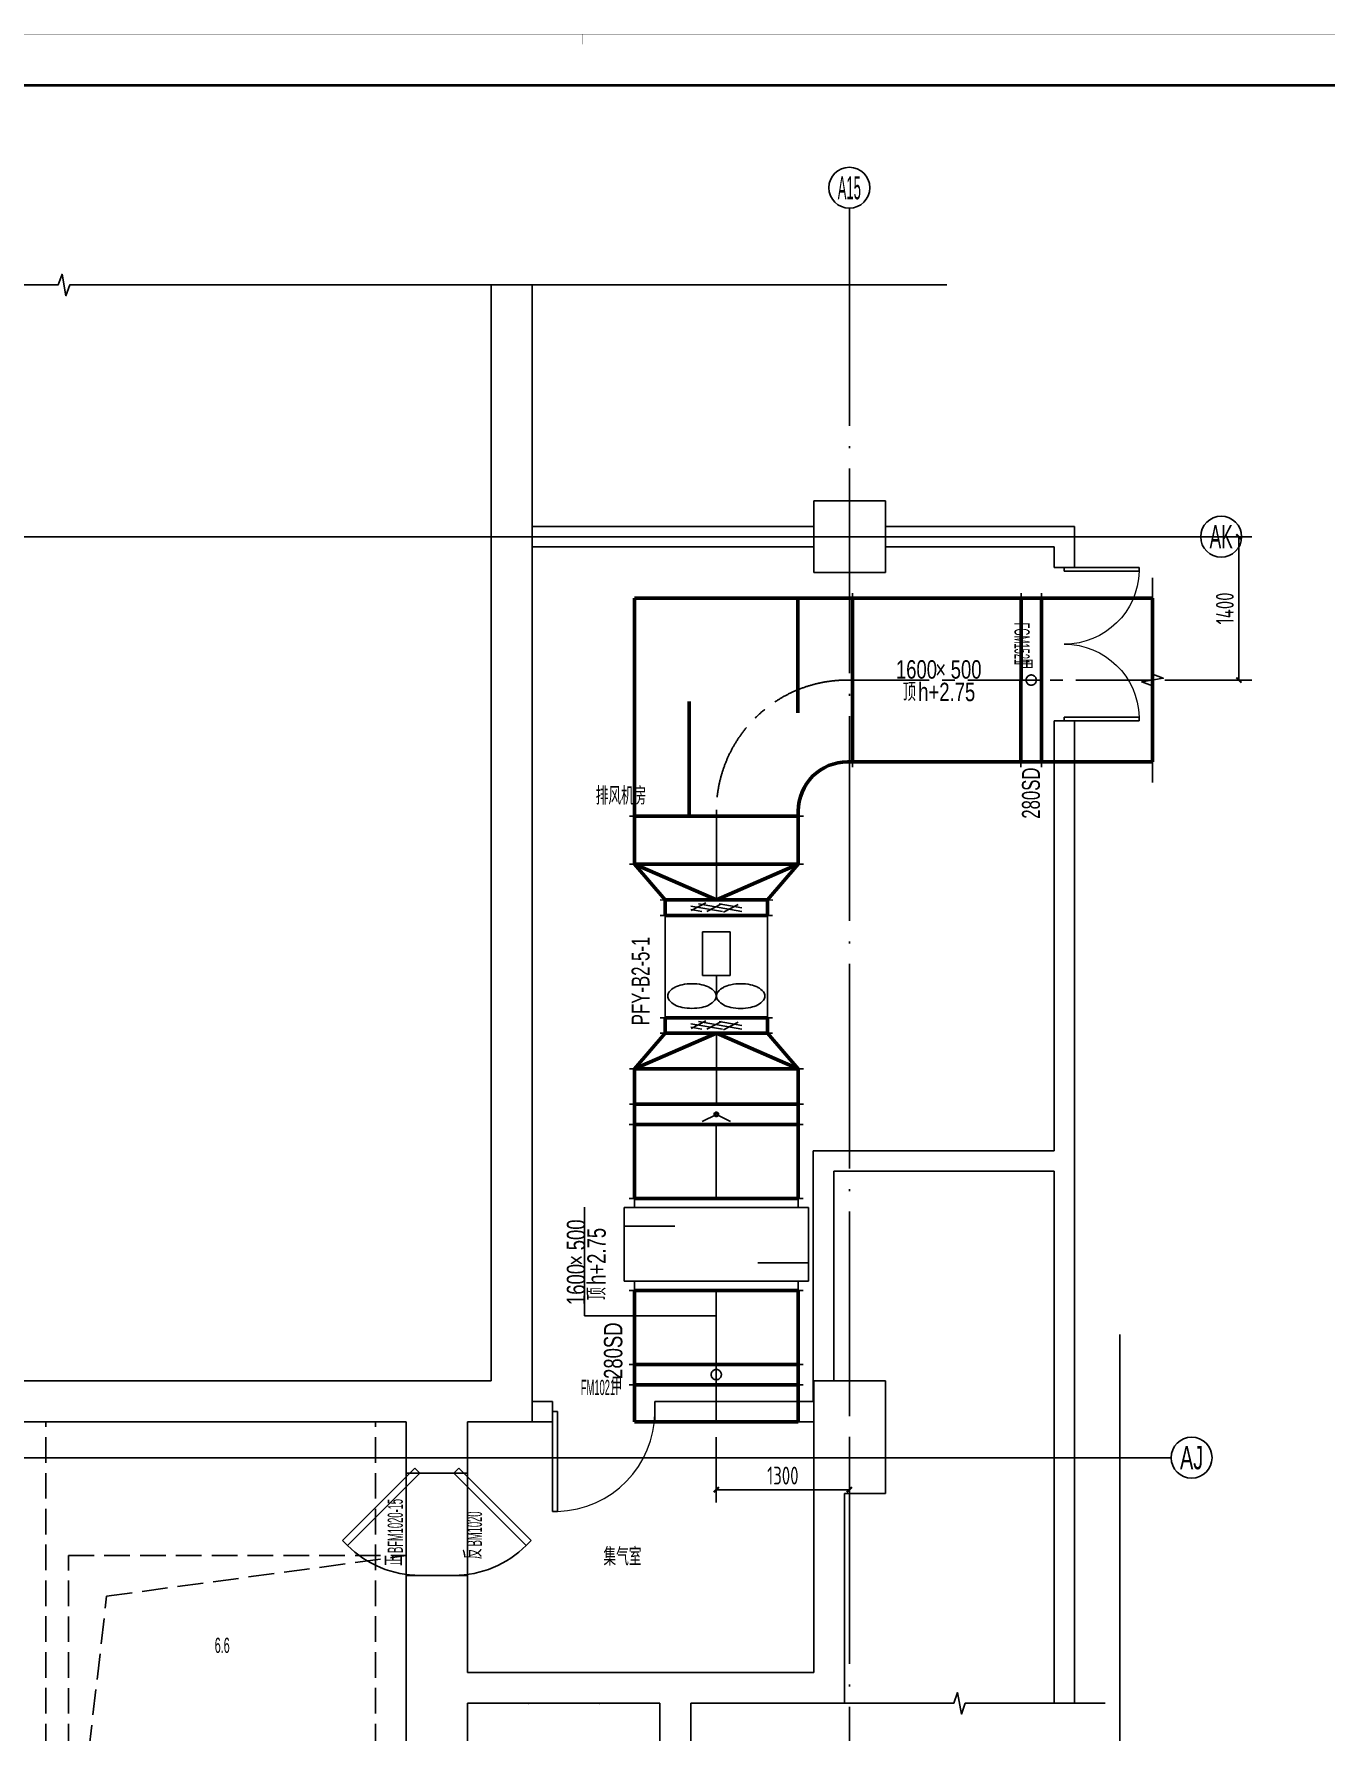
# Model space of a CAD drawing. Extents: x 49167 to 115333, y -222111 to -53947.
# Drawn here: x 80054 to 92669, y -188730 to -172146 of the extents above; entities that cross this region are included whole.
import ezdxf
from ezdxf.enums import TextEntityAlignment as Align

# ---------------------------------------------------------------- set-up
doc = ezdxf.new("R2010")
doc.units = 0
doc.header["$LTSCALE"] = 1000
doc.header["$MEASUREMENT"] = 0
for name, pattern in [('CENTER2', [1.125, 0.75, -0.125, 0.125, -0.125]), ('DASH', [0.35, 0.25, -0.1]), ('DOTE', [2.42, 2, -0.2, 0.02, -0.2])]:
    doc.linetypes.add(name, pattern=pattern)
for name, color, linetype, plot in [('00-风量计算', 6, 'Continuous', False), ('04-不打印_辅助线', 165, 'Continuous', False), ('结构索引2', 1, 'Continuous', False)]:
    doc.layers.add(name, color=color, linetype=linetype, plot=plot)
for name, color, linetype in [('01-标注_符号', 200, 'Continuous'), ('01-标注_轴线坐标', 132, 'Continuous'), ('02-TEXT_房间', 7, 'Continuous'), ('02-TEXT_轴号', 7, 'Continuous'), ('A-C_门', 150, 'Continuous'), ('A-TECH_结构', 21, 'Continuous'), ('A_AXIS-轴线', 1, 'DOTE'), ('A_STR-砌块墙', 121, 'Continuous'), ('A_STR-砼墙', 51, 'Continuous'), ('A_STR-砼柱', 51, 'Continuous'), ('AXIS_TEXT', 7, 'Continuous'), ('DIM_SYMB', 3, 'Continuous'), ('DOOR_FIRE', 220, 'Continuous'), ('DOOR_FIRE_TEXT', 7, 'Continuous'), ('DUCT-排烟中心线', 5, 'CENTER2'), ('DUCT-排烟标注', 3, 'Continuous'), ('DUCT-排烟法兰', 4, 'Continuous'), ('DUCT-排烟管设备', 7, 'Continuous'), ('DUCT-排烟阀门', 7, 'Continuous'), ('DUCT-送风标注', 3, 'Continuous'), ('TH_DIM', 3, 'Continuous'), ('看线', 241, 'Continuous')]:
    doc.layers.add(name, color=color, linetype=linetype)
doc.layers.add('DUCT-排烟管', color=2, linetype='Continuous', lineweight=50)
doc.layers.add('DUCT-排烟管端线', color=4, linetype='Continuous', lineweight=50)
doc.styles.add('_TCH_AXIS', font='')
doc.styles.add('_TCH_DIM_T3', font='ROS1', dxfattribs={"width": 0.8, "bigfont": 'JD'})
doc.styles.add('_TCH_SPACE', font='ros.shx', dxfattribs={"width": 0.75, "height": 5, "bigfont": 'jd.shx'})
doc.styles.add('_TCH_WINDOW', font='ros.shx', dxfattribs={"width": 0.65, "height": 3.5, "bigfont": 'jd.shx'})
doc.styles.add('COMPLEX', font='COMPLEX')
doc.styles.add('HZF', font='ros.shx', dxfattribs={"width": 0.75, "bigfont": 'jd.shx'})
doc.styles.get('_TCH_AXIS').set_extended_font_data('FZXiHei I-Z08S')
doc.dimstyles.new('_TCH_ARCH&&50', dxfattribs={"dimtxt": 175, "dimasz": 50, "dimexe": 125, "dimexo": 150, "dimgap": 50, "dimtad": 1, "dimdec": 0, "dimzin": 0, "dimdsep": 46, "dimtxsty": '_TCH_DIM_T3', "dimblk": 'ARCHTICK', "dimcen": 0.09, "dimazin": 2, "dimtfac": 1, "dimtdec": 0, "dimtix": 1, "dimtmove": 2, "dimatfit": 3, "dimfxl": 0, "dimtolj": 1, "dimtzin": 0, "dimarcsym": 0})

# ---------------------------------------------------------------- blocks, each defined once
blk = doc.blocks.new('图框-A1')
for points, const_width in [([(0, 0), (841, 0), (841, 594), (0, 594)], 0.05), ([(766, 584), (25, 584), (25, 10), (766, 10)], 0.5)]:
    blk.add_lwpolyline(points, close=True, dxfattribs=dict(const_width=const_width))
at = {"const_width": 0.05}
blk.add_lwpolyline([(420.5, 594), (420.5, 592)], dxfattribs=at)
blk = doc.blocks.new('$0$$DorLib2D$00000001')
at = {"ltscale": 0.5}
for p, q in [((0.45, 0.975), (0.5, 0.975)), ((0.45, 0), (0.45, 0.975)), ((0.5, 0), (0.5, 0.975)), ((0.5, 0), (0.45, 0))]:
    blk.add_line(p, q, dxfattribs=at)
at = {"lineweight": 13, "ltscale": 0.5}
blk.add_arc((0.475, 0), 0.975, 91.4693, 180, dxfattribs=at)
blk = doc.blocks.new('$DorLib2D$00000077')
for p, q in [((-0.207, 0.874), (-0.16, 0.921)), ((0.5, 0.167), (-0.207, 0.874)), ((0.547, 0.214), (-0.16, 0.921)), ((0.5, 0.167), (0.547, 0.214)), ((0.5, -0.167), (-0.207, -0.874)), ((0.547, -0.214), (-0.16, -0.921)), ((0.5, -0.167), (0.547, -0.214)), ((-0.207, -0.874), (-0.16, -0.921))]:
    blk.add_line(p, q)
for centre, start, end in [((0.5, 0.167), 135, 180), ((0.5, -0.167), 180, 225)]:
    blk.add_arc(centre, 1, start, end)
blk = doc.blocks.new('_AXISO')
blk.add_circle((0, 0), 0.5)
at = {"layer": 'AXIS_TEXT', "style": 'COMPLEX', "width": 1.041667}
blk.add_attdef('A', text='', height=0.56, dxfattribs=at).set_placement((-0.25, -0.28), (0.25, -0.28), align=Align.FIT)
blk = doc.blocks.new('$DorLib2D$00000002')
for p, q in [((-0.5, 0), (-0.5, 0.4875)), ((-0.475, 0.4875), (-0.5, 0.4875)), ((-0.475, 0), (-0.475, 0.4875)), ((0.475, 0), (0.475, 0.4875)), ((0.475, 0.4875), (0.5, 0.4875)), ((0.5, 0), (0.5, 0.4875)), ((-0.5, 0), (-0.475, 0)), ((0.5, 0), (0.475, 0))]:
    blk.add_line(p, q)
at = {"lineweight": 13}
for centre, start, end in [((-0.4875, 0), 0, 88.53072), ((0.4875, 0), 91.46928, 180)]:
    blk.add_arc(centre, 0.4875, start, end, dxfattribs=at)
blk = doc.blocks.new('67#')
at = {"layer": '01-标注_符号'}
blk.add_lwpolyline([(-16300, 2460), (-7730, 2460), (-7691, 2565), (-7654, 2355), (-7617, 2460), (953, 2460)], dxfattribs=at)
at = {"layer": '01-标注_轴线坐标'}
for p, q in [((0, 2710), (0, 3210)), ((2933, 0), (3433, 0)), ((2644, -9000), (3144, -9000))]:
    blk.add_line(p, q, dxfattribs=at)
at = {"layer": 'A-C_门'}
blk.add_line((-4330, -11650), (-4330, -13147), dxfattribs=at)
at = {"layer": 'A-TECH_结构', "linetype": 'DASH'}
for points in [[(-7256, -10354), (-4330, -9957), (-4330, -13600), (-7630, -13600)], [(-7629, -9957), (-4329, -9957), (-4329, -13601), (-7629, -13601)]]:
    blk.add_lwpolyline(points, close=True, dxfattribs=at)
at = {"layer": 'A_AXIS-轴线'}
blk.add_line((0, -20695), (0, 2710), dxfattribs=at)
at = {"layer": 'A_STR-砌块墙'}
for p, q in [((-3100, 100), (-347, 100)), ((-3100, 100), (-3100, -100)), ((353, 100), (2200, 100)), ((2200, -300), (2200, 100)), ((-3100, -100), (-347, -100)), ((353, -100), (2000, -100)), ((2000, -100), (2000, -300)), ((2000, -300), (2200, -300)), ((2200, -1800), (2000, -1800)), ((2000, -1800), (2000, -6000)), ((2200, -6100), (2200, -1800)), ((-353, -8450), (-353, -6000)), ((-353, -6000), (2000, -6000)), ((2200, -11400), (2200, -6100)), ((-153, -8250), (-153, -6200)), ((-153, -6200), (2000, -6200)), ((2000, -11400), (2000, -6200)), ((-2900, -8450), (-3100, -8450)), ((-3100, -8450), (-3100, -8650)), ((-2900, -8650), (-2900, -8450)), ((-353, -8450), (-1900, -8450)), ((-1900, -8450), (-1900, -8650)), ((-3100, -8650), (-2900, -8650)), ((-1900, -8650), (-347, -8650)), ((2000, -11400), (2200, -11400))]:
    blk.add_line(p, q, dxfattribs=at)
at = {"layer": 'A_STR-砼墙'}
for p, q in [((-3500, -8250), (-3500, 2460)), ((-3500, 2460), (-3100, 2460)), ((-3100, -8650), (-3100, 2460)), ((-12750, -8250), (-4180, -8250)), ((-4180, -8250), (-3500, -8250)), ((-12600, -8650), (-4330, -8650)), ((-4330, -8650), (-4330, -9150)), ((-3730, -8650), (-3100, -8650)), ((-3730, -9150), (-3730, -8650)), ((-4330, -9150), (-3730, -9150)), ((-347, -11100), (-347, -9350)), ((-47, -11400), (-47, -9350)), ((-3730, -10150), (-4330, -10150)), ((-4330, -10150), (-4330, -11000)), ((-3730, -11100), (-3730, -10150)), ((-4330, -11000), (-4330, -12026)), ((-3730, -11100), (-1700, -11100)), ((-1700, -11100), (-347, -11100)), ((-3730, -11400), (-3730, -12026)), ((-3730, -11400), (-1850, -11400)), ((-1850, -13600), (-1850, -11400)), ((-1550, -13600), (-1550, -11400)), ((-1550, -11400), (-47, -11400))]:
    blk.add_line(p, q, dxfattribs=at)
at = {"layer": 'A_STR-砼墙', "linetype": 'DASH'}
for p, q in [((-7849, -13600), (-7849, -8650)), ((-4630, -13600), (-4630, -8650))]:
    blk.add_line(p, q, dxfattribs=at)
at = {"layer": 'A_STR-砼柱'}
for p, q in [((353, 350), (-347, 350)), ((-347, 350), (-347, -350)), ((353, -350), (353, 350)), ((-347, -350), (353, -350)), ((353, -8250), (-347, -8250)), ((-347, -8250), (-347, -9350)), ((353, -9350), (353, -8250)), ((-347, -9350), (-347, -9350)), ((-47, -9350), (353, -9350))]:
    blk.add_line(p, q, dxfattribs=at)
at = {"layer": 'DIM_SYMB'}
blk.add_lwpolyline([(-347, -11400), (1020, -11400), (1058, -11295), (1096, -11505), (1133, -11400), (2500, -11400)], dxfattribs=at)
at = {"layer": 'DOOR_FIRE'}
for p, q in [((-4330, -10150, 200), (-4330, -9150, 200)), ((-3730, -10150, 200), (-3730, -9150, 200))]:
    blk.add_line(p, q, dxfattribs=at)
at = {"layer": '看线'}
blk.add_line((2644, -18600), (2644, -7796), dxfattribs=at)
at = {"layer": '结构索引2'}
for p, q in [((-16300, 0), (2933, 0)), ((-22511, -9000), (2644, -9000))]:
    blk.add_line(p, q, dxfattribs=at)
at = {"layer": '01-标注_轴线坐标'}
ref = blk.add_blockref('_AXISO', (0, 3410), dxfattribs=dict(at, xscale=400, yscale=400, zscale=400))
ref.add_attrib('A', 'A15', dxfattribs={"layer": '02-TEXT_轴号', "height": 226.3, "style": '_TCH_AXIS', "width": 0.403846}).set_placement((-113, 3297), (113, 3297), align=Align.FIT)
ref = blk.add_blockref('_AXISO', (3633, 0), dxfattribs=dict(at, xscale=400, yscale=400, zscale=400))
ref.add_attrib('A', 'AK', dxfattribs={"layer": '02-TEXT_轴号', "height": 226.3, "style": '_TCH_AXIS', "width": 0.583333}).set_placement((3520, -113), (3746, -113), align=Align.FIT)
ref = blk.add_blockref('_AXISO', (3344, -9000), dxfattribs=dict(at, xscale=400, yscale=400, zscale=400))
ref.add_attrib('A', 'AJ', dxfattribs={"layer": '02-TEXT_轴号', "height": 226.3, "style": '_TCH_AXIS', "width": 0.65625}).set_placement((3231, -9113), (3457, -9113), align=Align.FIT)
at = {"layer": 'DOOR_FIRE'}
for name, p, xscale, yscale, zscale, rotation in [('$DorLib2D$00000002', (2100, -1050), 1500, -1500, 200, 89.99998372774188), ('$0$$DorLib2D$00000001', (-2400, -8550), -1000, -1000, 200, 359.9998860215088), ('$DorLib2D$00000077', (-4030, -9650), 1000, -1000, 600, 89.99988868911639)]:
    blk.add_blockref(name, p, dxfattribs=dict(at, xscale=xscale, yscale=yscale, zscale=zscale, rotation=rotation))
at = {"layer": '02-TEXT_房间', "style": '_TCH_SPACE', "width": 0.75}
for s, p in [('排风机房', (-2478, -2619)), ('集气室', (-2402, -10054))]:
    blk.add_text(s, height=173.6, rotation=359.9999, dxfattribs=at).set_placement(p)
at = {"layer": '04-不打印_辅助线', "style": '_TCH_SPACE', "width": 0.529412}
blk.add_text('6.6', height=148.7, rotation=359.9999, dxfattribs=at).set_placement((-6200, -10908))
at = {"layer": 'DOOR_FIRE_TEXT', "style": '_TCH_WINDOW'}
for s, height, rotation, width, p in [('FGM1521', 148.8, 270, 0.458824, (1613, -840)), ('甲', 174, 270, 0.65, (1613, -1188)), ('FM1021', 148.8, 359.9999, 0.458824, (-2623, -8388)), ('甲', 174, 359.9999, 0.65, (-2326, -8388)), ('BFM1020-15', 148.7, 89.9999, 0.458824, (-4362, -9931)), ('BM1020', 148.8, 89.9999, 0.458824, (-3589, -9866)), ('反', 174, 89.9999, 0.65, (-3589, -9992)), ('正', 174, 89.9999, 0.65, (-4362, -10057))]:
    blk.add_text(s, height=height, rotation=rotation, dxfattribs=dict(at, width=width)).set_placement(p)
blk = doc.blocks.new('_ArchTick')
at = {"color": 0, "linetype": 'ByBlock', "const_width": 0.4}
blk.add_lwpolyline([(-0.5, -0.5), (0.5, 0.5)], dxfattribs=at)
blk = doc.blocks.new('*D220')
at = {"layer": 'Defpoints', "color": 0}
for p in [(90954, -177060), (91827, -177060), (90954, -178460)]:
    blk.add_point(p, dxfattribs=at)
at = {"layer": 'TH_DIM', "color": 0, "lineweight": -2}
for p, q in [((91104, -177060), (91952, -177060)), ((91827, -178460), (91827, -177060)), ((91104, -178460), (91952, -178460))]:
    blk.add_line(p, q, dxfattribs=at)
at = {"layer": 'TH_DIM', "color": 0, "lineweight": -2, "xscale": 50, "yscale": 50, "zscale": 50}
for p, rotation in [((91827, -177060), 89.99571384128929), ((91827, -178460), 269.9957138412893)]:
    blk.add_blockref('_ArchTick', p, dxfattribs=dict(at, rotation=rotation))
at = {"layer": 'TH_DIM', "color": 0, "insert": (91690, -177760), "char_height": 175, "attachment_point": 5, "rotation": 89.9957, "style": '_TCH_DIM_T3'}
blk.add_mtext('\\A1;1400', dxfattribs=at)
blk = doc.blocks.new('*D221')
at = {"layer": 'Defpoints', "color": 0}
for p in [(86721, -185709), (88021, -185709), (88021, -186372)]:
    blk.add_point(p, dxfattribs=at)
at = {"layer": 'TH_DIM', "color": 0, "lineweight": -2}
for p, q in [((86721, -185859), (86721, -186497)), ((88021, -185859), (88021, -186497)), ((86721, -186372), (88021, -186372))]:
    blk.add_line(p, q, dxfattribs=at)
at = {"layer": 'TH_DIM', "color": 0, "lineweight": -2, "xscale": 50, "yscale": 50, "zscale": 50}
for p, rotation in [((86721, -186372), 179.9998860215084), ((88021, -186372), 359.9998860215084)]:
    blk.add_blockref('_ArchTick', p, dxfattribs=dict(at, rotation=rotation))
at = {"layer": 'TH_DIM', "color": 0, "insert": (87371, -186234), "char_height": 175, "attachment_point": 5, "rotation": 359.9999, "style": '_TCH_DIM_T3'}
blk.add_mtext('\\A1;1300', dxfattribs=at)
blk = doc.blocks.new('$轴流风机$00000011')
for p, q in [((-500, 500, 0), (-500, -500, 0)), ((500, 500, 0), (-500, 500, 0)), ((500, -500, 0), (500, 500, 0)), ((-339, 135, 0), (-339, -135, 0)), ((88, 135, 0), (-339, 135, 0)), ((88, -135, 0), (88, 135, 0)), ((88, 0, 0), (288, 0, 0)), ((-339, -135, 0), (88, -135, 0)), ((-500, -500, 0), (500, -500, 0))]:
    blk.add_line(p, q)
for centre, radius, start, end in [((633, 238, 0), 465, 168.1126, 180), ((462, 274, 0), 291, 153.0603, 168.1126), ((355, 329, 0), 170, 129.1821, 153.0603), ((288, 410, 0), 64.8, 90, 129.1821), ((288, 410, 0), 64.8, 50.8179, 90), ((222, 329, 0), 170, 26.9397, 50.8179), ((115, 274, 0), 291, 11.8874, 26.9397), ((-56, 238, 0), 465, 0, 11.8874), ((633, 238, 0), 465, 180, 191.8874), ((-56, 238, 0), 465, 348.1126, 0), ((462, 202, 0), 291, 191.8874, 206.9397), ((355, 148, 0), 170, 206.9397, 230.8179), ((288, 66, 0), 64.8, 230.8179, 270), ((288, 66, 0), 64.8, 270, 309.1821), ((222, 148, 0), 170, 309.1821, 333.0603), ((115, 202, 0), 291, 333.0603, 348.1126), ((633, -238, 0), 465, 168.1126, 180), ((462, -202, 0), 291, 153.0603, 168.1126), ((355, -148, 0), 170, 129.1821, 153.0603), ((288, -66, 0), 64.8, 90, 129.1821), ((288, -66, 0), 64.8, 50.8179, 90), ((222, -148, 0), 170, 26.9397, 50.8179), ((115, -202, 0), 291, 11.8874, 26.9397), ((-56, -238, 0), 465, 0, 11.8874), ((633, -238, 0), 465, 180, 191.8874), ((-56, -238, 0), 465, 348.1126, 0), ((462, -274, 0), 291, 191.8874, 206.9397), ((355, -329, 0), 170, 206.9397, 230.8179), ((288, -410, 0), 64.8, 230.8179, 270), ((288, -410, 0), 64.8, 270, 309.1821), ((222, -329, 0), 170, 309.1821, 333.0603), ((115, -274, 0), 291, 333.0603, 348.1126)]:
    blk.add_arc(centre, radius, start, end)
for p in [(-500, 0, 0), (500, 0, 0)]:
    blk.add_point(p)

msp = doc.modelspace()

# ---------------------------------------------------------------- linework, layer by layer
at = {"layer": '00-风量计算'}
for p in [(84883.6, -188458.9), (85576.9, -188459.1)]:
    msp.add_point(p, dxfattribs=at)
at = {"layer": 'Defpoints'}
msp.add_lwpolyline([(65641.1, -172646.9), (102691.1, -172646.9), (102691.1, -201346.9), (65641.1, -201346.9)], close=True, dxfattribs=at)
at = {"layer": 'DIM_SYMB'}
msp.add_lwpolyline([(90982.8, -177459.4), (90982.8, -178403.2), (91087.8, -178441.4), (90877.8, -178478.4), (90982.8, -178515.7), (90982.8, -179459.4)], dxfattribs=at)
at = {"layer": 'DUCT-排烟中心线'}
for p, q in [((88002.2, -178459.5), (88052.2, -178459.5)), ((88052.2, -178459.5), (89697.8, -178459.8)), ((90982.9, -178459.9), (89897.8, -178459.8)), ((86721.9, -179789.2), (86721.9, -179739.2)), ((86721.9, -179789.4), (86721.8, -180258.7)), ((86721.8, -180608.9), (86721.8, -180258.9)), ((86721.5, -181909.7), (86721.4, -182259.7)), ((86721.4, -182259.9), (86721.4, -182603.6)), ((86721.3, -182804), (86721.2, -183525.2)), ((86721, -184425.6), (86720.9, -185146.7)), ((86720.9, -185347.1), (86720.8, -185709.3))]:
    msp.add_line(p, q, dxfattribs=at)
msp.add_arc((88001.9, -179739.5), 1280, 89.98929, 179.98929, dxfattribs=at)
at = {"layer": 'DUCT-排烟标注'}
for p, q in [((85434.4, -184673.4, 3000), (85434.4, -183611.1, 3000)), ((86721, -184673.4, 3000), (85434.4, -184673.4, 3000))]:
    msp.add_line(p, q, dxfattribs=at)
at = {"layer": 'DUCT-排烟法兰'}
for p, q in [((88052.1, -179309.5), (88052.4, -177609.5)), ((89697.8, -179309.8), (89698.1, -177609.8)), ((89898.1, -177609.8), (89897.8, -179309.8)), ((89898, -179309.8), (89898.3, -177609.8)), ((85871.9, -179789.2), (87571.9, -179789.5)), ((85871.8, -180258.6), (87571.8, -180258.9)), ((87271.7, -180759.3), (86171.7, -180759.1)), ((86171.8, -180608.9), (87271.8, -180609.1)), ((86171.5, -181759.3), (87271.5, -181759.5)), ((86171.5, -181909.5), (87271.5, -181909.7)), ((87571.4, -182259.9), (85871.4, -182259.6)), ((87571.4, -182603.8), (85871.4, -182603.5)), ((87571.3, -182804), (85871.3, -182803.7)), ((87571.2, -183525.4), (85871.2, -183525.1)), ((87571, -184425.6), (85871, -184425.3)), ((87570.9, -185147), (85870.9, -185146.7)), ((87570.9, -185347.2), (85870.9, -185346.9))]:
    msp.add_line(p, q, dxfattribs=at)
at = {"layer": 'DUCT-排烟管'}
for p, q in [((85921.9, -179789.1), (85922.3, -177659.1)), ((85922.3, -177659.1), (88052.3, -177659.5)), ((88052.3, -177659.5), (88052, -179259.5)), ((89698, -177659.8), (88052.3, -177659.5)), ((89698.2, -177659.8), (89898.2, -177659.8)), ((89897.9, -177659.8), (89897.8, -179259.8)), ((90982.9, -177659.9), (89897.9, -177659.8)), ((90982.8, -179259.9), (90982.9, -177659.9)), ((88052, -179259.5), (88002, -179259.5)), ((88052, -179259.5), (89697.7, -179259.8)), ((89897.9, -179259.8), (89697.9, -179259.8)), ((89897.8, -179259.8), (90982.8, -179259.9)), ((87521.9, -179739.4), (87521.9, -179789.4)), ((85921.9, -179789.3), (85921.8, -180258.5)), ((87521.8, -180258.8), (87521.9, -179789.6)), ((86221.8, -180608.8), (85921.8, -180258.7)), ((86721.8, -180608.9), (85921.8, -180258.7)), ((86721.8, -180608.9), (87521.8, -180259)), ((87221.8, -180609), (87521.8, -180259)), ((86221.7, -180759), (86221.8, -180609)), ((87221.8, -180609.2), (87221.7, -180759.2)), ((86221.5, -181909.4), (86221.5, -181759.4)), ((87221.5, -181759.6), (87221.5, -181909.6)), ((86221.5, -181909.6), (85921.4, -182259.5)), ((86721.5, -181909.7), (85921.4, -182259.5)), ((86721.5, -181909.7), (87521.4, -182259.8)), ((87221.5, -181909.8), (87521.4, -182259.8)), ((85921.4, -182259.7), (85921.4, -182603.4)), ((87521.4, -182603.7), (87521.4, -182260)), ((85921.3, -182803.6), (85921.4, -182603.6)), ((87521.4, -182603.9), (87521.3, -182803.9)), ((85921.3, -182803.8), (85921.2, -183525)), ((87521.2, -183525.3), (87521.3, -182804.1)), ((85921, -184425.4), (85920.9, -185146.6)), ((87520.9, -185146.9), (87521, -184425.7)), ((85920.9, -185346.8), (85920.9, -185146.8)), ((87520.9, -185147.1), (87520.9, -185347.1)), ((85920.9, -185347), (85920.8, -185709.1)), ((87520.8, -185709.4), (87520.9, -185347.3)), ((85920.8, -185709.1), (87520.8, -185709.4))]:
    msp.add_line(p, q, dxfattribs=at)
msp.add_arc((88001.9, -179739.5), 480, 89.98929, 179.98929, dxfattribs=at)
at = {"layer": 'DUCT-排烟管端线'}
for p, q in [((87519, -177659.4), (87518.8, -178779.4)), ((88052.3, -177659.5), (88052, -179259.5)), ((89697.7, -179259.8), (89698, -177659.8)), ((89698.2, -177659.8), (89697.9, -179259.8)), ((89898.2, -177659.8), (89897.9, -179259.8)), ((86455.2, -179789.2), (86455.5, -178669.2)), ((87521.9, -179789.4), (85921.9, -179789.1)), ((87521.9, -179789.6), (85921.9, -179789.3)), ((85921.8, -180258.5), (87521.8, -180258.8)), ((87521.8, -180259), (85921.8, -180258.7)), ((87221.7, -180759.2), (86221.7, -180759)), ((86221.8, -180608.8), (87221.8, -180609)), ((87221.8, -180609.2), (86221.8, -180609)), ((87221.5, -181759.6), (86221.5, -181759.4)), ((87221.5, -181909.6), (86221.5, -181909.4)), ((87221.5, -181909.8), (86221.5, -181909.6)), ((85921.4, -182259.5), (87521.4, -182259.8)), ((87521.4, -182260), (85921.4, -182259.7)), ((85921.4, -182603.4), (87521.4, -182603.7)), ((87521.4, -182603.9), (85921.4, -182603.6)), ((87521.3, -182803.9), (85921.3, -182803.6)), ((87521.3, -182804.1), (85921.3, -182803.8)), ((85921.2, -183525), (87521.2, -183525.3)), ((87521.2, -183525.5), (85921.2, -183525.2)), ((87521, -184425.5), (85921, -184425.2)), ((87521, -184425.7), (85921, -184425.4)), ((85920.9, -185146.6), (87520.9, -185146.9)), ((87520.9, -185147.1), (85920.9, -185146.8)), ((87520.9, -185347.1), (85920.9, -185346.8)), ((87520.9, -185347.3), (85920.9, -185347))]:
    msp.add_line(p, q, dxfattribs=at)
at = {"layer": 'DUCT-排烟阀门'}
for p, q in [((89749.6, -178447.4), (89748.4, -178453.5)), ((89751.5, -178441.4), (89749.6, -178447.4)), ((89754.2, -178435.7), (89751.5, -178441.4)), ((89757.6, -178430.4), (89754.2, -178435.7)), ((89761.6, -178425.6), (89757.6, -178430.4)), ((89766.1, -178421.3), (89761.6, -178425.6)), ((89771.2, -178417.6), (89766.1, -178421.3)), ((89776.7, -178414.6), (89771.2, -178417.6)), ((89782.6, -178412.3), (89776.7, -178414.6)), ((89788.7, -178410.7), (89782.6, -178412.3)), ((89794.9, -178409.9), (89788.7, -178410.7)), ((89801.2, -178409.9), (89794.9, -178409.9)), ((89807.4, -178410.7), (89801.2, -178409.9)), ((89813.5, -178412.3), (89807.4, -178410.7)), ((89819.3, -178414.6), (89813.5, -178412.3)), ((89824.8, -178417.6), (89819.3, -178414.6)), ((89829.9, -178421.3), (89824.8, -178417.6)), ((89834.5, -178425.6), (89829.9, -178421.3)), ((89838.5, -178430.4), (89834.5, -178425.6)), ((89841.8, -178435.7), (89838.5, -178430.4)), ((89844.5, -178441.4), (89841.8, -178435.7)), ((89846.4, -178447.4), (89844.5, -178441.4)), ((89847.6, -178453.6), (89846.4, -178447.4)), ((89710.5, -178459.8), (89885.5, -178459.8)), ((89748.4, -178453.5), (89748, -178459.8)), ((89748, -178459.8), (89748.4, -178466.1)), ((89748.4, -178466.1), (89749.6, -178472.2)), ((89749.6, -178472.2), (89751.5, -178478.2)), ((89751.5, -178478.2), (89754.2, -178483.9)), ((89754.2, -178483.9), (89757.6, -178489.2)), ((89757.6, -178489.2), (89761.6, -178494)), ((89761.6, -178494), (89766.1, -178498.3)), ((89766.1, -178498.3), (89771.2, -178502)), ((89771.2, -178502), (89776.7, -178505)), ((89776.7, -178505), (89782.6, -178507.4)), ((89782.6, -178507.4), (89788.6, -178508.9)), ((89788.6, -178508.9), (89794.9, -178509.7)), ((89794.9, -178509.7), (89801.1, -178509.7)), ((89801.1, -178509.7), (89807.4, -178508.9)), ((89807.4, -178508.9), (89813.5, -178507.4)), ((89813.5, -178507.4), (89819.3, -178505.1)), ((89819.3, -178505.1), (89824.8, -178502)), ((89824.8, -178502), (89829.9, -178498.3)), ((89829.9, -178498.3), (89834.5, -178494)), ((89834.5, -178494), (89838.5, -178489.2)), ((89838.5, -178489.2), (89841.8, -178483.9)), ((89841.8, -178483.9), (89844.5, -178478.2)), ((89844.5, -178478.2), (89846.4, -178472.3)), ((89846.4, -178472.3), (89847.6, -178466.1)), ((89848, -178459.8), (89847.6, -178453.6)), ((89847.6, -178466.1), (89848, -178459.8)), ((86471.7, -180668), (86780.8, -180721.6)), ((86471.7, -180702.6), (86580.8, -180721.5)), ((86475.7, -180712.8), (86620, -180637.9)), ((86547.8, -180646.5), (86971.7, -180720.1)), ((86628.9, -180721.6), (86773.2, -180646.6)), ((86747.8, -180646.6), (86971.7, -180685.4)), ((86790.7, -180727.7), (86935.1, -180652.7)), ((86471.5, -181818.4), (86780.6, -181872)), ((86471.5, -181853), (86580.6, -181871.9)), ((86475.5, -181863.2), (86619.8, -181788.3)), ((86547.6, -181796.9), (86971.5, -181870.5)), ((86628.6, -181872), (86773, -181797)), ((86747.6, -181797), (86971.5, -181835.8)), ((86790.5, -181878.1), (86934.9, -181803.1)), ((86581.4, -182773.7), (86721.4, -182703.8)), ((86700.1, -182697.7), (86699.3, -182701.7)), ((86699.3, -182701.7), (86699.3, -182705.8)), ((86699.3, -182705.8), (86700.1, -182709.8)), ((86701.5, -182693.9), (86700.1, -182697.7)), ((86700.1, -182709.8), (86701.5, -182713.6)), ((86703.7, -182690.4), (86701.5, -182693.9)), ((86701.5, -182713.6), (86703.7, -182717.1)), ((86706.4, -182687.4), (86703.7, -182690.4)), ((86703.7, -182717.1), (86706.4, -182720.1)), ((86709.7, -182684.9), (86706.4, -182687.4)), ((86706.5, -182701.6), (86706.4, -182704.5)), ((86706.4, -182704.5), (86706.8, -182707.3)), ((86706.4, -182720.1), (86709.7, -182722.6)), ((86707.2, -182698.9), (86706.5, -182701.6)), ((86706.8, -182707.3), (86707.7, -182710)), ((86708.4, -182696.3), (86707.2, -182698.9)), ((86707.7, -182710), (86709.1, -182712.5)), ((86710, -182693.9), (86708.4, -182696.3)), ((86709.1, -182712.5), (86711, -182714.6)), ((86713.4, -182683.1), (86709.7, -182684.9)), ((86709.7, -182722.6), (86713.4, -182724.4)), ((86712.1, -182692), (86710, -182693.9)), ((86710.7, -182702.2), (86710.6, -182704.3)), ((86710.6, -182704.3), (86710.9, -182706.3)), ((86711.2, -182700.3), (86710.7, -182702.2)), ((86710.9, -182706.3), (86711.6, -182708.2)), ((86711, -182714.6), (86713.2, -182716.4)), ((86712.1, -182698.4), (86711.2, -182700.3)), ((86711.6, -182708.2), (86712.6, -182710)), ((86714.5, -182690.4), (86712.1, -182692)), ((86713.3, -182696.7), (86712.1, -182698.4)), ((86712.6, -182710), (86714, -182711.5)), ((86713.2, -182716.4), (86715.8, -182717.7)), ((86714.7, -182695.3), (86713.3, -182696.7)), ((86717.3, -182682), (86713.4, -182683.1)), ((86713.4, -182724.4), (86717.3, -182725.6)), ((86714, -182711.5), (86715.6, -182712.8)), ((86717.1, -182689.4), (86714.5, -182690.4)), ((86716.4, -182694.2), (86714.7, -182695.3)), ((86715.6, -182712.8), (86717.4, -182713.7)), ((86715.8, -182717.7), (86718.5, -182718.5)), ((86718.3, -182693.5), (86716.4, -182694.2)), ((86719.9, -182688.8), (86717.1, -182689.4)), ((86721.4, -182681.6), (86717.3, -182682)), ((86717.3, -182725.6), (86721.4, -182725.9)), ((86717.4, -182713.7), (86719.3, -182714.3)), ((86720.3, -182693.1), (86718.3, -182693.5)), ((86718.5, -182718.5), (86721.4, -182718.8)), ((86719.3, -182714.3), (86721.4, -182714.5)), ((86722.8, -182688.8), (86719.9, -182688.8)), ((86722.4, -182693.1), (86720.3, -182693.1)), ((86725.4, -182682), (86721.4, -182681.6)), ((86861.4, -182773.8), (86721.4, -182703.8)), ((86721.4, -182714.5), (86723.4, -182714.3)), ((86721.4, -182718.8), (86724.2, -182718.5)), ((86721.4, -182725.9), (86725.4, -182725.6)), ((86724.4, -182693.5), (86722.4, -182693.1)), ((86725.6, -182689.4), (86722.8, -182688.8)), ((86723.4, -182714.3), (86725.4, -182713.7)), ((86724.2, -182718.5), (86726.9, -182717.7)), ((86726.3, -182694.2), (86724.4, -182693.5)), ((86729.4, -182683.1), (86725.4, -182682)), ((86725.4, -182713.7), (86727.2, -182712.8)), ((86725.4, -182725.6), (86729.4, -182724.4)), ((86728.2, -182690.4), (86725.6, -182689.4)), ((86728, -182695.3), (86726.3, -182694.2)), ((86726.9, -182717.7), (86729.5, -182716.4)), ((86727.2, -182712.8), (86728.8, -182711.5)), ((86729.5, -182696.7), (86728, -182695.3)), ((86730.6, -182692), (86728.2, -182690.4)), ((86728.8, -182711.5), (86730.1, -182710)), ((86733, -182684.9), (86729.4, -182683.1)), ((86729.4, -182724.4), (86733, -182722.6)), ((86730.7, -182698.4), (86729.5, -182696.7)), ((86729.5, -182716.4), (86731.7, -182714.6)), ((86730.1, -182710), (86731.1, -182708.2)), ((86732.7, -182693.9), (86730.6, -182692)), ((86731.5, -182700.3), (86730.7, -182698.4)), ((86731.1, -182708.2), (86731.8, -182706.3)), ((86732, -182702.2), (86731.5, -182700.3)), ((86731.7, -182714.6), (86733.6, -182712.5)), ((86731.8, -182706.3), (86732.1, -182704.3)), ((86732.1, -182704.3), (86732, -182702.2)), ((86734.4, -182696.3), (86732.7, -182693.9)), ((86736.3, -182687.4), (86733, -182684.9)), ((86733, -182722.6), (86736.3, -182720.1)), ((86733.6, -182712.5), (86735, -182710)), ((86735.5, -182698.9), (86734.4, -182696.3)), ((86735, -182710), (86735.9, -182707.3)), ((86736.2, -182701.6), (86735.5, -182698.9)), ((86735.9, -182707.3), (86736.4, -182704.5)), ((86736.4, -182704.5), (86736.2, -182701.6)), ((86739, -182690.4), (86736.3, -182687.4)), ((86736.3, -182720.1), (86739, -182717.1)), ((86741.2, -182693.9), (86739, -182690.4)), ((86739, -182717.1), (86741.2, -182713.7)), ((86742.7, -182697.7), (86741.2, -182693.9)), ((86741.2, -182713.7), (86742.7, -182709.8)), ((86743.4, -182701.7), (86742.7, -182697.7)), ((86742.7, -182709.8), (86743.4, -182705.8)), ((86743.4, -182705.8), (86743.4, -182701.7)), ((85881.2, -183525.2), (87561.2, -183525.5)), ((85921.2, -183615.2), (85921.2, -183525.2)), ((87521.2, -183525.5), (87521.2, -183615.5)), ((85821.2, -183615.2), (85821.1, -184335.2)), ((87621.2, -183615.5), (85821.2, -183615.2)), ((87621.1, -184335.5), (87621.2, -183615.5)), ((85821.2, -183795.2), (86316.2, -183795.3)), ((87621.1, -184155.5), (87126.1, -184155.4)), ((85821.1, -184335.2), (87621.1, -184335.5)), ((85921, -184425.2), (85921.1, -184335.2)), ((87521.1, -184335.5), (87521, -184425.5)), ((87561, -184425.5), (85881, -184425.2)), ((86671.8, -185237.6), (86671, -185243.8)), ((86671, -185243.8), (86671, -185250.1)), ((86671, -185250.1), (86671.8, -185256.3)), ((86673.3, -185231.5), (86671.8, -185237.6)), ((86675.7, -185225.6), (86673.3, -185231.5)), ((86678.7, -185220.1), (86675.7, -185225.6)), ((86682.4, -185215.1), (86678.7, -185220.1)), ((86686.7, -185210.5), (86682.4, -185215.1)), ((86691.5, -185206.5), (86686.7, -185210.5)), ((86696.8, -185203.1), (86691.5, -185206.5)), ((86702.5, -185200.4), (86696.8, -185203.1)), ((86708.5, -185198.5), (86702.5, -185200.4)), ((86714.6, -185197.3), (86708.5, -185198.5)), ((86720.9, -185196.9), (86714.6, -185197.3)), ((86720.9, -185159.4), (86720.9, -185334.4)), ((86727.2, -185197.3), (86720.9, -185196.9)), ((86733.3, -185198.5), (86727.2, -185197.3)), ((86739.3, -185200.5), (86733.3, -185198.5)), ((86745, -185203.1), (86739.3, -185200.5)), ((86750.3, -185206.5), (86745, -185203.1)), ((86755.1, -185210.5), (86750.3, -185206.5)), ((86759.4, -185215.1), (86755.1, -185210.5)), ((86763.1, -185220.2), (86759.4, -185215.1)), ((86766.1, -185225.7), (86763.1, -185220.2)), ((86768.4, -185231.5), (86766.1, -185225.7)), ((86770, -185237.6), (86768.4, -185231.5)), ((86770.8, -185243.8), (86770, -185237.6)), ((86770, -185256.3), (86770.8, -185250.1)), ((86770.8, -185250.1), (86770.8, -185243.8)), ((86671.8, -185256.3), (86673.3, -185262.4)), ((86673.3, -185262.4), (86675.6, -185268.2)), ((86675.6, -185268.2), (86678.7, -185273.7)), ((86678.7, -185273.7), (86682.4, -185278.8)), ((86682.4, -185278.8), (86686.7, -185283.4)), ((86686.7, -185283.4), (86691.5, -185287.4)), ((86691.5, -185287.4), (86696.8, -185290.8)), ((86696.8, -185290.8), (86702.5, -185293.4)), ((86702.5, -185293.4), (86708.4, -185295.4)), ((86708.4, -185295.4), (86714.6, -185296.5)), ((86714.6, -185296.5), (86720.9, -185296.9)), ((86720.9, -185296.9), (86727.1, -185296.5)), ((86727.1, -185296.5), (86733.3, -185295.4)), ((86733.3, -185295.4), (86739.3, -185293.4)), ((86739.3, -185293.4), (86745, -185290.8)), ((86745, -185290.8), (86750.3, -185287.4)), ((86750.3, -185287.4), (86755.1, -185283.4)), ((86755.1, -185283.4), (86759.4, -185278.8)), ((86759.4, -185278.8), (86763.1, -185273.7)), ((86763.1, -185273.7), (86766.1, -185268.2)), ((86766.1, -185268.2), (86768.4, -185262.4)), ((86768.4, -185262.4), (86770, -185256.3))]:
    msp.add_line(p, q, dxfattribs=at)

# ---------------------------------------------------------------- block references
at = {"xscale": 50, "yscale": 50, "zscale": 50}
msp.add_blockref('图框-A1', (64391.1, -201846.9), dxfattribs=at)
at = {"layer": 'DUCT-排烟管设备', "zscale": 1000, "rotation": 269.9892922875566}
msp.add_blockref('$轴流风机$00000011', (86721.6, -181259.3, 3000), dxfattribs=at)
at = {"layer": '看线'}
msp.add_blockref('67#', (88020.8, -177058.9), dxfattribs=at)

# ---------------------------------------------------------------- texts
at = {"layer": 'DUCT-排烟标注', "style": 'HZF'}
for s, height, rotation, width, p in [('1600', 180, 359.98957, 0.75, (88475.7, -178445.6, 3000)), ('500', 180, 359.98957, 0.75, (89011.1, -178445.7, 3000)), ('×', 178.6, 359.98957, 0.75, (88861.4, -178445.7, 3000)), ('顶', 178.6, 360, 0.75, (88544.2, -178665.8)), ('h+2.75', 180, 360, 0.75, (88693.8, -178665.8)), ('PFY-B2-5-1', 175, 89.98929, 0.7, (86068.4, -181832.8)), ('500', 180, 89.98929, 0.75, (85440.6, -184032)), ('×', 178.6, 89.98929, 0.75, (85440.6, -184181.7)), ('1600', 180, 89.98929, 0.75, (85440.5, -184567.4))]:
    msp.add_text(s, height=height, rotation=rotation, dxfattribs=dict(at, width=width)).set_placement(p)
at = {"layer": 'DUCT-送风标注', "style": 'HZF'}
for s, height, rotation, width, p in [('280SD', 175, 89.98929, 0.7, (89882.4, -179815.1)), ('h+2.75', 180, 90, 0.75, (85641.2, -184370.4, 3000)), ('顶', 178.6, 90, 0.75, (85641.2, -184520, 3000)), ('280SD', 180, 89.98929, 0.75, (85803.1, -185289.1))]:
    msp.add_text(s, height=height, rotation=rotation, dxfattribs=dict(at, width=width)).set_placement(p)

# ---------------------------------------------------------------- dimensions: what is measured, and where the dimension line sits
at = {"layer": 'TH_DIM'}
for p1, p2, distance, text, picture, middle in [((90953.7, -178459.8), (90953.8, -177059.9), -873.3, '1400', '*D220', (91689.6, -177759.9)), ((86720.8, -185708.9), (88020.8, -185708.9), -662.7, '1300', '*D221', (87370.8, -186234.2))]:
    dim = msp.add_aligned_dim(p1=p1, p2=p2, distance=distance, text=text, dimstyle='_TCH_ARCH&&50', dxfattribs=at)
    dim.commit()
    dim.dimension.update_dxf_attribs({"geometry": picture, "text_midpoint": middle})

doc.saveas('drawing.dxf')
